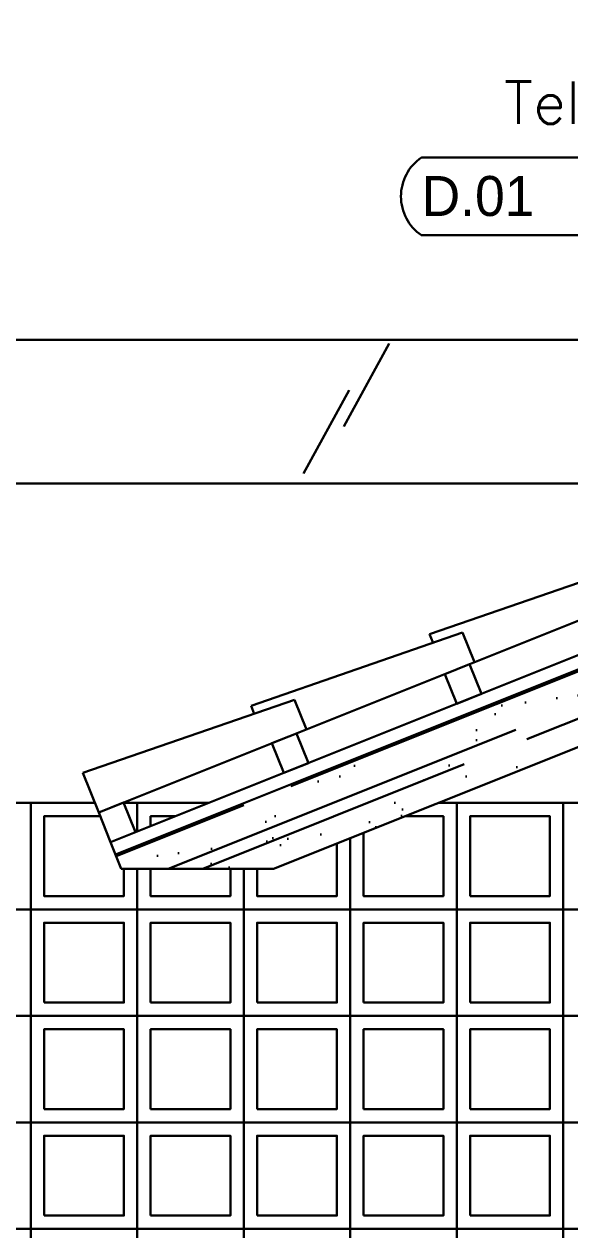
# Model space of a CAD drawing. Header units: millimetres. Extents: x -4228 to 27092, y -6721 to 984.
# Drawn here: x 5691.2 to 5793.7, y -5103.4 to -4876.9 of the extents above; entities that cross this region are included whole.
import ezdxf

# ---------------------------------------------------------------- set-up
doc = ezdxf.new("R2010")
doc.units = ezdxf.units.MM
doc.header["$LTSCALE"] = 50
for name, color, linetype in [('borda100', 3, 'Continuous'), ('cobertura', 2, 'Continuous'), ('cobogo', 7, 'Continuous'), ('esquadrias', 3, 'Continuous'), ('gesso', 7, 'Continuous'), ('hatch', 2, 'Continuous'), ('madeiramento', 2, 'Continuous'), ('PAREDES3', 2, 'Continuous'), ('PENA_01', 3, 'Continuous'), ('telhas', 3, 'Continuous'), ('TEXTO', 7, 'Continuous'), ('textocod_100', 7, 'Continuous')]:
    doc.layers.add(name, color=color, linetype=linetype)
doc.styles.add('CODIGO', font='bgothl.ttf')
doc.styles.add('ROMANS', font='romans.shx')
doc.dimstyles.new('LEADER_50', dxfattribs={"dimscale": 0, "dimtxt": 8, "dimasz": 10, "dimexe": 10, "dimexo": 5, "dimgap": 4, "dimtad": 0, "dimdec": 0, "dimzin": 1, "dimdsep": 46, "dimtxsty": 'ROMANS', "dimcen": 10, "dimdle": 10, "dimclrd": 9, "dimclre": 9, "dimclrt": 7, "dimaunit": 1, "dimadec": 0, "dimazin": 0, "dimtm": 1e-09, "dimtfac": 1, "dimtdec": 0, "dimtmove": 2, "dimatfit": 3, "dimfxl": 1, "dimtolj": 1, "dimtzin": 0, "dimarcsym": 0})

msp = doc.modelspace()

# ---------------------------------------------------------------- hatches: boundary and pattern name
at = {"layer": 'hatch', "linetype": 'Continuous', "lineweight": 30}
h = msp.add_hatch(dxfattribs=at)
h.set_pattern_fill('AR-SAND', color=256, scale=0.3, style=0)
h.set_pattern_definition([(37.5, (4302.082, -4923.408), (-0.48001, 14.6824), [0, -11.5824, 0, -12.954, 0, -12.3825]), (7.5, (4302.082, -4923.408), (13.4857, 21.50475), [0, -6.2484, 0, -10.4394, 0, -4.0005]), (327.5, (4292.71, -4923.408), (23.72977, 0.04312), [0, -3.81, 0, -13.716, 0, -17.907]), (317.5, (4292.71, -4923.408), (22.9067, 6.68788), [0, -1.905, 0, -8.9916, 0, -10.287])])
h.paths.add_polyline_path([(6075.44, -4900.61), (6075.44, -4886.07), (5708.37, -5032.9), (5709.44, -5035.58), (5738.02, -5035.58)])
h = msp.add_hatch(dxfattribs=at)
h.set_pattern_fill('AR-RROOF', color=3, scale=0.5, style=0)
h.set_pattern_definition([(201.8014, (4196.082, -2993.463), (-21.22498, -22.16831), [190.5, -25.4, 63.5, -12.7]), (201.8014, (4182.757, -3005.632), (18.06481, -10.96624), [38.1, -4.191, 76.2, -9.525]), (201.8014, (4194.195, -3005.844), (-58.156437, -32.427048), [101.6, -17.78, 50.8, -12.7])])
h.paths.add_polyline_path([(5738.02, -5035.58), (6075.44, -4900.61), (6075.44, -4886.07), (5708.37, -5032.9), (5709.44, -5035.58)])

# ---------------------------------------------------------------- linework, layer by layer
at = {"layer": 'borda100', "color": 9, "linetype": 'Continuous', "lineweight": 30}
msp.add_lwpolyline([(5803.98, -4916.58, 0.525115), (5803.98, -4901.97), (5765.8, -4901.97, 0.525115), (5765.8, -4916.58)], format="xyb", close=True, dxfattribs=at)
at = {"layer": 'cobertura', "linetype": 'Continuous', "lineweight": 30}
msp.add_line((5707.44, -5030.58), (5709.44, -5035.58), dxfattribs=at)
at = {"layer": 'cobogo', "color": 3, "linetype": 'Continuous', "lineweight": 30}
for points in [[(5672.44, -5043.21), (5692.44, -5043.21), (5692.44, -5023.21), (5672.44, -5023.21)], [(5672.44, -5043.21), (5692.44, -5043.21), (5692.44, -5023.21), (5672.44, -5023.21)], [(5672.44, -5043.21), (5692.44, -5043.21), (5692.44, -5023.21), (5672.44, -5023.21)], [(5672.44, -5043.21), (5692.44, -5043.21), (5692.44, -5023.21), (5672.44, -5023.21)], [(5772.44, -5043.21), (5792.44, -5043.21), (5792.44, -5023.21), (5772.44, -5023.21)], [(5772.44, -5043.21), (5792.44, -5043.21), (5792.44, -5023.21), (5772.44, -5023.21)], [(5772.44, -5043.21), (5792.44, -5043.21), (5792.44, -5023.21), (5772.44, -5023.21)], [(5772.44, -5043.21), (5792.44, -5043.21), (5792.44, -5023.21), (5772.44, -5023.21)], [(5774.94, -5040.71), (5789.94, -5040.71), (5789.94, -5025.71), (5774.94, -5025.71)], [(5774.94, -5040.71), (5789.94, -5040.71), (5789.94, -5025.71), (5774.94, -5025.71)], [(5774.94, -5040.71), (5789.94, -5040.71), (5789.94, -5025.71), (5774.94, -5025.71)], [(5774.94, -5040.71), (5789.94, -5040.71), (5789.94, -5025.71), (5774.94, -5025.71)], [(5672.44, -5063.21), (5692.44, -5063.21), (5692.44, -5043.21), (5672.44, -5043.21)], [(5672.44, -5063.21), (5692.44, -5063.21), (5692.44, -5043.21), (5672.44, -5043.21)], [(5672.44, -5063.21), (5692.44, -5063.21), (5692.44, -5043.21), (5672.44, -5043.21)], [(5672.44, -5063.21), (5692.44, -5063.21), (5692.44, -5043.21), (5672.44, -5043.21)], [(5692.44, -5063.21), (5712.44, -5063.21), (5712.44, -5043.21), (5692.44, -5043.21)], [(5692.44, -5063.21), (5712.44, -5063.21), (5712.44, -5043.21), (5692.44, -5043.21)], [(5692.44, -5063.21), (5712.44, -5063.21), (5712.44, -5043.21), (5692.44, -5043.21)], [(5692.44, -5063.21), (5712.44, -5063.21), (5712.44, -5043.21), (5692.44, -5043.21)], [(5712.44, -5063.21), (5732.44, -5063.21), (5732.44, -5043.21), (5712.44, -5043.21)], [(5712.44, -5063.21), (5732.44, -5063.21), (5732.44, -5043.21), (5712.44, -5043.21)], [(5712.44, -5063.21), (5732.44, -5063.21), (5732.44, -5043.21), (5712.44, -5043.21)], [(5712.44, -5063.21), (5732.44, -5063.21), (5732.44, -5043.21), (5712.44, -5043.21)], [(5732.44, -5063.21), (5752.44, -5063.21), (5752.44, -5043.21), (5732.44, -5043.21)], [(5732.44, -5063.21), (5752.44, -5063.21), (5752.44, -5043.21), (5732.44, -5043.21)], [(5732.44, -5063.21), (5752.44, -5063.21), (5752.44, -5043.21), (5732.44, -5043.21)], [(5732.44, -5063.21), (5752.44, -5063.21), (5752.44, -5043.21), (5732.44, -5043.21)], [(5752.44, -5063.21), (5772.44, -5063.21), (5772.44, -5043.21), (5752.44, -5043.21)], [(5752.44, -5063.21), (5772.44, -5063.21), (5772.44, -5043.21), (5752.44, -5043.21)], [(5752.44, -5063.21), (5772.44, -5063.21), (5772.44, -5043.21), (5752.44, -5043.21)], [(5752.44, -5063.21), (5772.44, -5063.21), (5772.44, -5043.21), (5752.44, -5043.21)], [(5772.44, -5063.21), (5792.44, -5063.21), (5792.44, -5043.21), (5772.44, -5043.21)], [(5772.44, -5063.21), (5792.44, -5063.21), (5792.44, -5043.21), (5772.44, -5043.21)], [(5772.44, -5063.21), (5792.44, -5063.21), (5792.44, -5043.21), (5772.44, -5043.21)], [(5772.44, -5063.21), (5792.44, -5063.21), (5792.44, -5043.21), (5772.44, -5043.21)], [(5694.94, -5060.71), (5709.94, -5060.71), (5709.94, -5045.71), (5694.94, -5045.71)], [(5694.94, -5060.71), (5709.94, -5060.71), (5709.94, -5045.71), (5694.94, -5045.71)], [(5694.94, -5060.71), (5709.94, -5060.71), (5709.94, -5045.71), (5694.94, -5045.71)], [(5694.94, -5060.71), (5709.94, -5060.71), (5709.94, -5045.71), (5694.94, -5045.71)], [(5714.94, -5060.71), (5729.94, -5060.71), (5729.94, -5045.71), (5714.94, -5045.71)], [(5714.94, -5060.71), (5729.94, -5060.71), (5729.94, -5045.71), (5714.94, -5045.71)], [(5714.94, -5060.71), (5729.94, -5060.71), (5729.94, -5045.71), (5714.94, -5045.71)], [(5714.94, -5060.71), (5729.94, -5060.71), (5729.94, -5045.71), (5714.94, -5045.71)], [(5734.94, -5060.71), (5749.94, -5060.71), (5749.94, -5045.71), (5734.94, -5045.71)], [(5734.94, -5060.71), (5749.94, -5060.71), (5749.94, -5045.71), (5734.94, -5045.71)], [(5734.94, -5060.71), (5749.94, -5060.71), (5749.94, -5045.71), (5734.94, -5045.71)], [(5734.94, -5060.71), (5749.94, -5060.71), (5749.94, -5045.71), (5734.94, -5045.71)], [(5754.94, -5060.71), (5769.94, -5060.71), (5769.94, -5045.71), (5754.94, -5045.71)], [(5754.94, -5060.71), (5769.94, -5060.71), (5769.94, -5045.71), (5754.94, -5045.71)], [(5754.94, -5060.71), (5769.94, -5060.71), (5769.94, -5045.71), (5754.94, -5045.71)], [(5754.94, -5060.71), (5769.94, -5060.71), (5769.94, -5045.71), (5754.94, -5045.71)], [(5774.94, -5060.71), (5789.94, -5060.71), (5789.94, -5045.71), (5774.94, -5045.71)], [(5774.94, -5060.71), (5789.94, -5060.71), (5789.94, -5045.71), (5774.94, -5045.71)], [(5774.94, -5060.71), (5789.94, -5060.71), (5789.94, -5045.71), (5774.94, -5045.71)], [(5774.94, -5060.71), (5789.94, -5060.71), (5789.94, -5045.71), (5774.94, -5045.71)], [(5672.44, -5083.21), (5692.44, -5083.21), (5692.44, -5063.21), (5672.44, -5063.21)], [(5672.44, -5083.21), (5692.44, -5083.21), (5692.44, -5063.21), (5672.44, -5063.21)], [(5672.44, -5083.21), (5692.44, -5083.21), (5692.44, -5063.21), (5672.44, -5063.21)], [(5672.44, -5083.21), (5692.44, -5083.21), (5692.44, -5063.21), (5672.44, -5063.21)], [(5692.44, -5083.21), (5712.44, -5083.21), (5712.44, -5063.21), (5692.44, -5063.21)], [(5692.44, -5083.21), (5712.44, -5083.21), (5712.44, -5063.21), (5692.44, -5063.21)], [(5692.44, -5083.21), (5712.44, -5083.21), (5712.44, -5063.21), (5692.44, -5063.21)], [(5692.44, -5083.21), (5712.44, -5083.21), (5712.44, -5063.21), (5692.44, -5063.21)], [(5712.44, -5083.21), (5732.44, -5083.21), (5732.44, -5063.21), (5712.44, -5063.21)], [(5712.44, -5083.21), (5732.44, -5083.21), (5732.44, -5063.21), (5712.44, -5063.21)], [(5712.44, -5083.21), (5732.44, -5083.21), (5732.44, -5063.21), (5712.44, -5063.21)], [(5712.44, -5083.21), (5732.44, -5083.21), (5732.44, -5063.21), (5712.44, -5063.21)], [(5732.44, -5083.21), (5752.44, -5083.21), (5752.44, -5063.21), (5732.44, -5063.21)], [(5732.44, -5083.21), (5752.44, -5083.21), (5752.44, -5063.21), (5732.44, -5063.21)], [(5732.44, -5083.21), (5752.44, -5083.21), (5752.44, -5063.21), (5732.44, -5063.21)], [(5732.44, -5083.21), (5752.44, -5083.21), (5752.44, -5063.21), (5732.44, -5063.21)], [(5752.44, -5083.21), (5772.44, -5083.21), (5772.44, -5063.21), (5752.44, -5063.21)], [(5752.44, -5083.21), (5772.44, -5083.21), (5772.44, -5063.21), (5752.44, -5063.21)], [(5752.44, -5083.21), (5772.44, -5083.21), (5772.44, -5063.21), (5752.44, -5063.21)], [(5752.44, -5083.21), (5772.44, -5083.21), (5772.44, -5063.21), (5752.44, -5063.21)], [(5772.44, -5083.21), (5792.44, -5083.21), (5792.44, -5063.21), (5772.44, -5063.21)], [(5772.44, -5083.21), (5792.44, -5083.21), (5792.44, -5063.21), (5772.44, -5063.21)], [(5772.44, -5083.21), (5792.44, -5083.21), (5792.44, -5063.21), (5772.44, -5063.21)], [(5772.44, -5083.21), (5792.44, -5083.21), (5792.44, -5063.21), (5772.44, -5063.21)], [(5694.94, -5080.71), (5709.94, -5080.71), (5709.94, -5065.71), (5694.94, -5065.71)], [(5694.94, -5080.71), (5709.94, -5080.71), (5709.94, -5065.71), (5694.94, -5065.71)], [(5694.94, -5080.71), (5709.94, -5080.71), (5709.94, -5065.71), (5694.94, -5065.71)], [(5694.94, -5080.71), (5709.94, -5080.71), (5709.94, -5065.71), (5694.94, -5065.71)], [(5714.94, -5080.71), (5729.94, -5080.71), (5729.94, -5065.71), (5714.94, -5065.71)], [(5714.94, -5080.71), (5729.94, -5080.71), (5729.94, -5065.71), (5714.94, -5065.71)], [(5714.94, -5080.71), (5729.94, -5080.71), (5729.94, -5065.71), (5714.94, -5065.71)], [(5714.94, -5080.71), (5729.94, -5080.71), (5729.94, -5065.71), (5714.94, -5065.71)], [(5734.94, -5080.71), (5749.94, -5080.71), (5749.94, -5065.71), (5734.94, -5065.71)], [(5734.94, -5080.71), (5749.94, -5080.71), (5749.94, -5065.71), (5734.94, -5065.71)], [(5734.94, -5080.71), (5749.94, -5080.71), (5749.94, -5065.71), (5734.94, -5065.71)], [(5734.94, -5080.71), (5749.94, -5080.71), (5749.94, -5065.71), (5734.94, -5065.71)], [(5754.94, -5080.71), (5769.94, -5080.71), (5769.94, -5065.71), (5754.94, -5065.71)], [(5754.94, -5080.71), (5769.94, -5080.71), (5769.94, -5065.71), (5754.94, -5065.71)], [(5754.94, -5080.71), (5769.94, -5080.71), (5769.94, -5065.71), (5754.94, -5065.71)], [(5754.94, -5080.71), (5769.94, -5080.71), (5769.94, -5065.71), (5754.94, -5065.71)], [(5774.94, -5080.71), (5789.94, -5080.71), (5789.94, -5065.71), (5774.94, -5065.71)], [(5774.94, -5080.71), (5789.94, -5080.71), (5789.94, -5065.71), (5774.94, -5065.71)], [(5774.94, -5080.71), (5789.94, -5080.71), (5789.94, -5065.71), (5774.94, -5065.71)], [(5774.94, -5080.71), (5789.94, -5080.71), (5789.94, -5065.71), (5774.94, -5065.71)], [(5672.44, -5103.21), (5692.44, -5103.21), (5692.44, -5083.21), (5672.44, -5083.21)], [(5672.44, -5103.21), (5692.44, -5103.21), (5692.44, -5083.21), (5672.44, -5083.21)], [(5672.44, -5103.21), (5692.44, -5103.21), (5692.44, -5083.21), (5672.44, -5083.21)], [(5672.44, -5103.21), (5692.44, -5103.21), (5692.44, -5083.21), (5672.44, -5083.21)], [(5692.44, -5103.21), (5712.44, -5103.21), (5712.44, -5083.21), (5692.44, -5083.21)], [(5692.44, -5103.21), (5712.44, -5103.21), (5712.44, -5083.21), (5692.44, -5083.21)], [(5692.44, -5103.21), (5712.44, -5103.21), (5712.44, -5083.21), (5692.44, -5083.21)], [(5692.44, -5103.21), (5712.44, -5103.21), (5712.44, -5083.21), (5692.44, -5083.21)], [(5712.44, -5103.21), (5732.44, -5103.21), (5732.44, -5083.21), (5712.44, -5083.21)], [(5712.44, -5103.21), (5732.44, -5103.21), (5732.44, -5083.21), (5712.44, -5083.21)], [(5712.44, -5103.21), (5732.44, -5103.21), (5732.44, -5083.21), (5712.44, -5083.21)], [(5712.44, -5103.21), (5732.44, -5103.21), (5732.44, -5083.21), (5712.44, -5083.21)], [(5732.44, -5103.21), (5752.44, -5103.21), (5752.44, -5083.21), (5732.44, -5083.21)], [(5732.44, -5103.21), (5752.44, -5103.21), (5752.44, -5083.21), (5732.44, -5083.21)], [(5732.44, -5103.21), (5752.44, -5103.21), (5752.44, -5083.21), (5732.44, -5083.21)], [(5732.44, -5103.21), (5752.44, -5103.21), (5752.44, -5083.21), (5732.44, -5083.21)], [(5752.44, -5103.21), (5772.44, -5103.21), (5772.44, -5083.21), (5752.44, -5083.21)], [(5752.44, -5103.21), (5772.44, -5103.21), (5772.44, -5083.21), (5752.44, -5083.21)], [(5752.44, -5103.21), (5772.44, -5103.21), (5772.44, -5083.21), (5752.44, -5083.21)], [(5752.44, -5103.21), (5772.44, -5103.21), (5772.44, -5083.21), (5752.44, -5083.21)], [(5772.44, -5103.21), (5792.44, -5103.21), (5792.44, -5083.21), (5772.44, -5083.21)], [(5772.44, -5103.21), (5792.44, -5103.21), (5792.44, -5083.21), (5772.44, -5083.21)], [(5772.44, -5103.21), (5792.44, -5103.21), (5792.44, -5083.21), (5772.44, -5083.21)], [(5772.44, -5103.21), (5792.44, -5103.21), (5792.44, -5083.21), (5772.44, -5083.21)], [(5694.94, -5100.71), (5709.94, -5100.71), (5709.94, -5085.71), (5694.94, -5085.71)], [(5694.94, -5100.71), (5709.94, -5100.71), (5709.94, -5085.71), (5694.94, -5085.71)], [(5694.94, -5100.71), (5709.94, -5100.71), (5709.94, -5085.71), (5694.94, -5085.71)], [(5694.94, -5100.71), (5709.94, -5100.71), (5709.94, -5085.71), (5694.94, -5085.71)], [(5714.94, -5100.71), (5729.94, -5100.71), (5729.94, -5085.71), (5714.94, -5085.71)], [(5714.94, -5100.71), (5729.94, -5100.71), (5729.94, -5085.71), (5714.94, -5085.71)], [(5714.94, -5100.71), (5729.94, -5100.71), (5729.94, -5085.71), (5714.94, -5085.71)], [(5714.94, -5100.71), (5729.94, -5100.71), (5729.94, -5085.71), (5714.94, -5085.71)], [(5734.94, -5100.71), (5749.94, -5100.71), (5749.94, -5085.71), (5734.94, -5085.71)], [(5734.94, -5100.71), (5749.94, -5100.71), (5749.94, -5085.71), (5734.94, -5085.71)], [(5734.94, -5100.71), (5749.94, -5100.71), (5749.94, -5085.71), (5734.94, -5085.71)], [(5734.94, -5100.71), (5749.94, -5100.71), (5749.94, -5085.71), (5734.94, -5085.71)], [(5754.94, -5100.71), (5769.94, -5100.71), (5769.94, -5085.71), (5754.94, -5085.71)], [(5754.94, -5100.71), (5769.94, -5100.71), (5769.94, -5085.71), (5754.94, -5085.71)], [(5754.94, -5100.71), (5769.94, -5100.71), (5769.94, -5085.71), (5754.94, -5085.71)], [(5754.94, -5100.71), (5769.94, -5100.71), (5769.94, -5085.71), (5754.94, -5085.71)], [(5774.94, -5100.71), (5789.94, -5100.71), (5789.94, -5085.71), (5774.94, -5085.71)], [(5774.94, -5100.71), (5789.94, -5100.71), (5789.94, -5085.71), (5774.94, -5085.71)], [(5774.94, -5100.71), (5789.94, -5100.71), (5789.94, -5085.71), (5774.94, -5085.71)], [(5774.94, -5100.71), (5789.94, -5100.71), (5789.94, -5085.71), (5774.94, -5085.71)], [(5672.44, -5123.21), (5692.44, -5123.21), (5692.44, -5103.21), (5672.44, -5103.21)], [(5672.44, -5123.21), (5692.44, -5123.21), (5692.44, -5103.21), (5672.44, -5103.21)], [(5672.44, -5123.21), (5692.44, -5123.21), (5692.44, -5103.21), (5672.44, -5103.21)], [(5672.44, -5123.21), (5692.44, -5123.21), (5692.44, -5103.21), (5672.44, -5103.21)], [(5692.44, -5123.21), (5712.44, -5123.21), (5712.44, -5103.21), (5692.44, -5103.21)], [(5692.44, -5123.21), (5712.44, -5123.21), (5712.44, -5103.21), (5692.44, -5103.21)], [(5692.44, -5123.21), (5712.44, -5123.21), (5712.44, -5103.21), (5692.44, -5103.21)], [(5692.44, -5123.21), (5712.44, -5123.21), (5712.44, -5103.21), (5692.44, -5103.21)], [(5712.44, -5123.21), (5732.44, -5123.21), (5732.44, -5103.21), (5712.44, -5103.21)], [(5712.44, -5123.21), (5732.44, -5123.21), (5732.44, -5103.21), (5712.44, -5103.21)], [(5712.44, -5123.21), (5732.44, -5123.21), (5732.44, -5103.21), (5712.44, -5103.21)], [(5712.44, -5123.21), (5732.44, -5123.21), (5732.44, -5103.21), (5712.44, -5103.21)], [(5732.44, -5123.21), (5752.44, -5123.21), (5752.44, -5103.21), (5732.44, -5103.21)], [(5732.44, -5123.21), (5752.44, -5123.21), (5752.44, -5103.21), (5732.44, -5103.21)], [(5732.44, -5123.21), (5752.44, -5123.21), (5752.44, -5103.21), (5732.44, -5103.21)], [(5732.44, -5123.21), (5752.44, -5123.21), (5752.44, -5103.21), (5732.44, -5103.21)], [(5752.44, -5123.21), (5772.44, -5123.21), (5772.44, -5103.21), (5752.44, -5103.21)], [(5752.44, -5123.21), (5772.44, -5123.21), (5772.44, -5103.21), (5752.44, -5103.21)], [(5752.44, -5123.21), (5772.44, -5123.21), (5772.44, -5103.21), (5752.44, -5103.21)], [(5752.44, -5123.21), (5772.44, -5123.21), (5772.44, -5103.21), (5752.44, -5103.21)], [(5772.44, -5123.21), (5792.44, -5123.21), (5792.44, -5103.21), (5772.44, -5103.21)], [(5772.44, -5123.21), (5792.44, -5123.21), (5792.44, -5103.21), (5772.44, -5103.21)], [(5772.44, -5123.21), (5792.44, -5123.21), (5792.44, -5103.21), (5772.44, -5103.21)], [(5772.44, -5123.21), (5792.44, -5123.21), (5792.44, -5103.21), (5772.44, -5103.21)]]:
    msp.add_lwpolyline(points, close=True, dxfattribs=at)
for points in [[(5704.5, -5023.21), (5692.44, -5023.21), (5692.44, -5043.21), (5712.44, -5043.21), (5712.44, -5035.58)], [(5704.5, -5023.21), (5692.44, -5023.21), (5692.44, -5043.21), (5712.44, -5043.21), (5712.44, -5035.58)], [(5704.5, -5023.21), (5692.44, -5023.21), (5692.44, -5043.21), (5712.44, -5043.21), (5712.44, -5035.58)], [(5704.5, -5023.21), (5692.44, -5023.21), (5692.44, -5043.21), (5712.44, -5043.21), (5712.44, -5035.58)], [(5712.44, -5028.58), (5712.44, -5023.21), (5709.71, -5023.21)], [(5712.44, -5028.58), (5712.44, -5023.21), (5709.71, -5023.21)], [(5712.44, -5028.58), (5712.44, -5023.21), (5709.71, -5023.21)], [(5712.44, -5028.58), (5712.44, -5023.21), (5709.71, -5023.21)], [(5725.86, -5023.21), (5712.44, -5023.21), (5712.44, -5028.58)], [(5725.86, -5023.21), (5712.44, -5023.21), (5712.44, -5028.58)], [(5725.86, -5023.21), (5712.44, -5023.21), (5712.44, -5028.58)], [(5725.86, -5023.21), (5712.44, -5023.21), (5712.44, -5028.58)], [(5732.44, -5023.27), (5732.44, -5023.21)], [(5732.44, -5023.27), (5732.44, -5023.21)], [(5732.44, -5023.27), (5732.44, -5023.21)], [(5732.44, -5023.27), (5732.44, -5023.21)], [(5752.44, -5029.81), (5752.44, -5043.21), (5772.44, -5043.21), (5772.44, -5023.21), (5768.94, -5023.21)], [(5752.44, -5029.81), (5752.44, -5043.21), (5772.44, -5043.21), (5772.44, -5023.21), (5768.94, -5023.21)], [(5752.44, -5029.81), (5752.44, -5043.21), (5772.44, -5043.21), (5772.44, -5023.21), (5768.94, -5023.21)], [(5752.44, -5029.81), (5752.44, -5043.21), (5772.44, -5043.21), (5772.44, -5023.21), (5768.94, -5023.21)], [(5800.44, -5023.21), (5792.44, -5023.21), (5792.44, -5043.21), (5800.44, -5043.21)], [(5800.44, -5023.21), (5792.44, -5023.21), (5792.44, -5043.21), (5800.44, -5043.21)], [(5800.44, -5023.21), (5792.44, -5023.21), (5792.44, -5043.21), (5800.44, -5043.21)], [(5800.44, -5023.21), (5792.44, -5023.21), (5792.44, -5043.21), (5800.44, -5043.21)], [(5705.5, -5025.71), (5694.94, -5025.71), (5694.94, -5040.71), (5709.94, -5040.71), (5709.94, -5035.58)], [(5705.5, -5025.71), (5694.94, -5025.71), (5694.94, -5040.71), (5709.94, -5040.71), (5709.94, -5035.58)], [(5705.5, -5025.71), (5694.94, -5025.71), (5694.94, -5040.71), (5709.94, -5040.71), (5709.94, -5035.58)], [(5705.5, -5025.71), (5694.94, -5025.71), (5694.94, -5040.71), (5709.94, -5040.71), (5709.94, -5035.58)], [(5719.61, -5025.71), (5714.94, -5025.71), (5714.94, -5027.58)], [(5719.61, -5025.71), (5714.94, -5025.71), (5714.94, -5027.58)], [(5719.61, -5025.71), (5714.94, -5025.71), (5714.94, -5027.58)], [(5719.61, -5025.71), (5714.94, -5025.71), (5714.94, -5027.58)], [(5754.94, -5028.81), (5754.94, -5040.71), (5769.94, -5040.71), (5769.94, -5025.71), (5762.69, -5025.71)], [(5754.94, -5028.81), (5754.94, -5040.71), (5769.94, -5040.71), (5769.94, -5025.71), (5762.69, -5025.71)], [(5754.94, -5028.81), (5754.94, -5040.71), (5769.94, -5040.71), (5769.94, -5025.71), (5762.69, -5025.71)], [(5754.94, -5028.81), (5754.94, -5040.71), (5769.94, -5040.71), (5769.94, -5025.71), (5762.69, -5025.71)], [(5732.44, -5035.58), (5732.44, -5043.21), (5752.44, -5043.21), (5752.44, -5029.81)], [(5732.44, -5035.58), (5732.44, -5043.21), (5752.44, -5043.21), (5752.44, -5029.81)], [(5732.44, -5035.58), (5732.44, -5043.21), (5752.44, -5043.21), (5752.44, -5029.81)], [(5732.44, -5035.58), (5732.44, -5043.21), (5752.44, -5043.21), (5752.44, -5029.81)], [(5734.94, -5035.58), (5734.94, -5040.71), (5749.94, -5040.71), (5749.94, -5030.81)], [(5734.94, -5035.58), (5734.94, -5040.71), (5749.94, -5040.71), (5749.94, -5030.81)], [(5734.94, -5035.58), (5734.94, -5040.71), (5749.94, -5040.71), (5749.94, -5030.81)], [(5734.94, -5035.58), (5734.94, -5040.71), (5749.94, -5040.71), (5749.94, -5030.81)], [(5712.44, -5035.58), (5712.44, -5043.21), (5732.44, -5043.21), (5732.44, -5035.58)], [(5712.44, -5035.58), (5712.44, -5043.21), (5732.44, -5043.21), (5732.44, -5035.58)], [(5712.44, -5035.58), (5712.44, -5043.21), (5732.44, -5043.21), (5732.44, -5035.58)], [(5712.44, -5035.58), (5712.44, -5043.21), (5732.44, -5043.21), (5732.44, -5035.58)], [(5714.94, -5035.58), (5714.94, -5040.71), (5729.94, -5040.71), (5729.94, -5035.58)], [(5714.94, -5035.58), (5714.94, -5040.71), (5729.94, -5040.71), (5729.94, -5035.58)], [(5714.94, -5035.58), (5714.94, -5040.71), (5729.94, -5040.71), (5729.94, -5035.58)], [(5714.94, -5035.58), (5714.94, -5040.71), (5729.94, -5040.71), (5729.94, -5035.58)], [(5800.44, -5043.21), (5792.44, -5043.21), (5792.44, -5063.21), (5800.44, -5063.21)], [(5800.44, -5043.21), (5792.44, -5043.21), (5792.44, -5063.21), (5800.44, -5063.21)], [(5800.44, -5043.21), (5792.44, -5043.21), (5792.44, -5063.21), (5800.44, -5063.21)], [(5800.44, -5043.21), (5792.44, -5043.21), (5792.44, -5063.21), (5800.44, -5063.21)], [(5800.44, -5063.21), (5792.44, -5063.21), (5792.44, -5083.21), (5800.44, -5083.21)], [(5800.44, -5063.21), (5792.44, -5063.21), (5792.44, -5083.21), (5800.44, -5083.21)], [(5800.44, -5063.21), (5792.44, -5063.21), (5792.44, -5083.21), (5800.44, -5083.21)], [(5800.44, -5063.21), (5792.44, -5063.21), (5792.44, -5083.21), (5800.44, -5083.21)], [(5800.44, -5083.21), (5792.44, -5083.21), (5792.44, -5103.21), (5800.44, -5103.21)], [(5800.44, -5083.21), (5792.44, -5083.21), (5792.44, -5103.21), (5800.44, -5103.21)], [(5800.44, -5083.21), (5792.44, -5083.21), (5792.44, -5103.21), (5800.44, -5103.21)], [(5800.44, -5083.21), (5792.44, -5083.21), (5792.44, -5103.21), (5800.44, -5103.21)], [(5800.44, -5103.21), (5792.44, -5103.21), (5792.44, -5123.21), (5800.44, -5123.21)], [(5800.44, -5103.21), (5792.44, -5103.21), (5792.44, -5123.21), (5800.44, -5123.21)], [(5800.44, -5103.21), (5792.44, -5103.21), (5792.44, -5123.21), (5800.44, -5123.21)], [(5800.44, -5103.21), (5792.44, -5103.21), (5792.44, -5123.21), (5800.44, -5123.21)]]:
    msp.add_lwpolyline(points, dxfattribs=at)
at = {"layer": 'esquadrias', "linetype": 'Continuous', "lineweight": 30}
msp.add_line((5894.89, -4936.21), (5497.44, -4936.21), dxfattribs=at)
at = {"layer": 'gesso', "linetype": 'Continuous', "lineweight": 30}
msp.add_line((6075.44, -4886.07), (5708.37, -5032.9), dxfattribs=at)
at = {"layer": 'madeiramento', "linetype": 'Continuous', "lineweight": 30}
for p, q in [((6075.44, -4883.38), (5707.44, -5030.58)), ((6075.44, -4900.61), (5738.02, -5035.58)), ((5707.44, -5030.58), (5709.44, -5035.58)), ((5709.44, -5035.58), (5738.02, -5035.58))]:
    msp.add_line(p, q, dxfattribs=at)
at = {"layer": 'madeiramento', "color": 2, "linetype": 'Continuous', "lineweight": 30}
for points in [[(5772.44, -5004.58), (5777.08, -5002.72), (5774.85, -4997.15), (5770.21, -4999.01)], [(5772.44, -5004.58), (5777.08, -5002.72), (5774.85, -4997.15), (5770.21, -4999.01)], [(5739.94, -5017.58), (5744.58, -5015.72), (5742.35, -5010.15), (5737.71, -5012.01)], [(5739.94, -5017.58), (5744.58, -5015.72), (5742.35, -5010.15), (5737.71, -5012.01)], [(5707.44, -5030.58), (5712.08, -5028.72), (5709.86, -5023.15), (5705.21, -5025)], [(5707.44, -5030.58), (5712.08, -5028.72), (5709.86, -5023.15), (5705.21, -5025)]]:
    msp.add_lwpolyline(points, close=True, dxfattribs=at)
at = {"layer": 'PAREDES3', "color": 3, "linetype": 'Continuous', "lineweight": 30}
for p, q in [((5827.39, -4963.21), (5497.44, -4963.21)), ((5704.5, -5023.21), (5512.44, -5023.21)), ((5725.86, -5023.21), (5709.71, -5023.21)), ((5800.44, -5023.21), (5768.94, -5023.21))]:
    msp.add_line(p, q, dxfattribs=at)
at = {"layer": 'PENA_01', "linetype": 'Continuous', "lineweight": 30}
for p, q in [((5751.24, -4952.52), (5759.78, -4936.88)), ((5743.69, -4961.33), (5752.23, -4945.69))]:
    msp.add_line(p, q, dxfattribs=at)
at = {"layer": 'telhas', "linetype": 'Continuous', "lineweight": 30}
for p, q in [((6075.44, -4876.91), (5705.21, -5025)), ((5807.09, -4977.79), (5767.35, -4991.53)), ((5773.55, -4991.21), (5733.81, -5004.95)), ((5773.55, -4991.21), (5733.81, -5004.95)), ((5767.35, -4991.53), (5767.95, -4993.04)), ((5767.35, -4991.53), (5767.95, -4993.04)), ((5775.78, -4996.78), (5773.55, -4991.21)), ((5775.78, -4996.78), (5773.55, -4991.21)), ((5741.98, -5003.84), (5702.24, -5017.58)), ((5741.98, -5003.84), (5702.24, -5017.58)), ((5733.81, -5004.95), (5734.41, -5006.45)), ((5733.81, -5004.95), (5734.41, -5006.45)), ((5744.21, -5009.41), (5741.98, -5003.84)), ((5744.21, -5009.41), (5741.98, -5003.84)), ((5702.24, -5017.58), (5705.21, -5025)), ((5702.24, -5017.58), (5705.21, -5025))]:
    msp.add_line(p, q, dxfattribs=at)

# ---------------------------------------------------------------- texts
at = {"layer": 'TEXTO', "color": 7, "linetype": 'Continuous', "lineweight": 30, "insert": (5918.1, -4895.67), "char_height": 8, "width": 204.3438, "attachment_point": 9, "style": 'ROMANS'}
msp.add_mtext('Telha de concreto i=40% ', dxfattribs=at)
at = {"layer": 'textocod_100', "lineweight": 30, "style": 'CODIGO'}
msp.add_text('D.01', height=7.5, dxfattribs=at).set_placement((5765.85, -4912.95))

# ---------------------------------------------------------------- leaders
at = {"layer": 'TEXTO', "linetype": 'Continuous', "lineweight": 30, "annotation_type": 0, "has_hookline": 1, "hookline_direction": 1, "text_width": 156.19}
msp.add_leader([(5950.41, -4919.68), (5944.26, -4891.67), (5922.1, -4891.67)], dimstyle='LEADER_50', override={"dimscale": 1}, dxfattribs=at)

doc.saveas('drawing.dxf')
